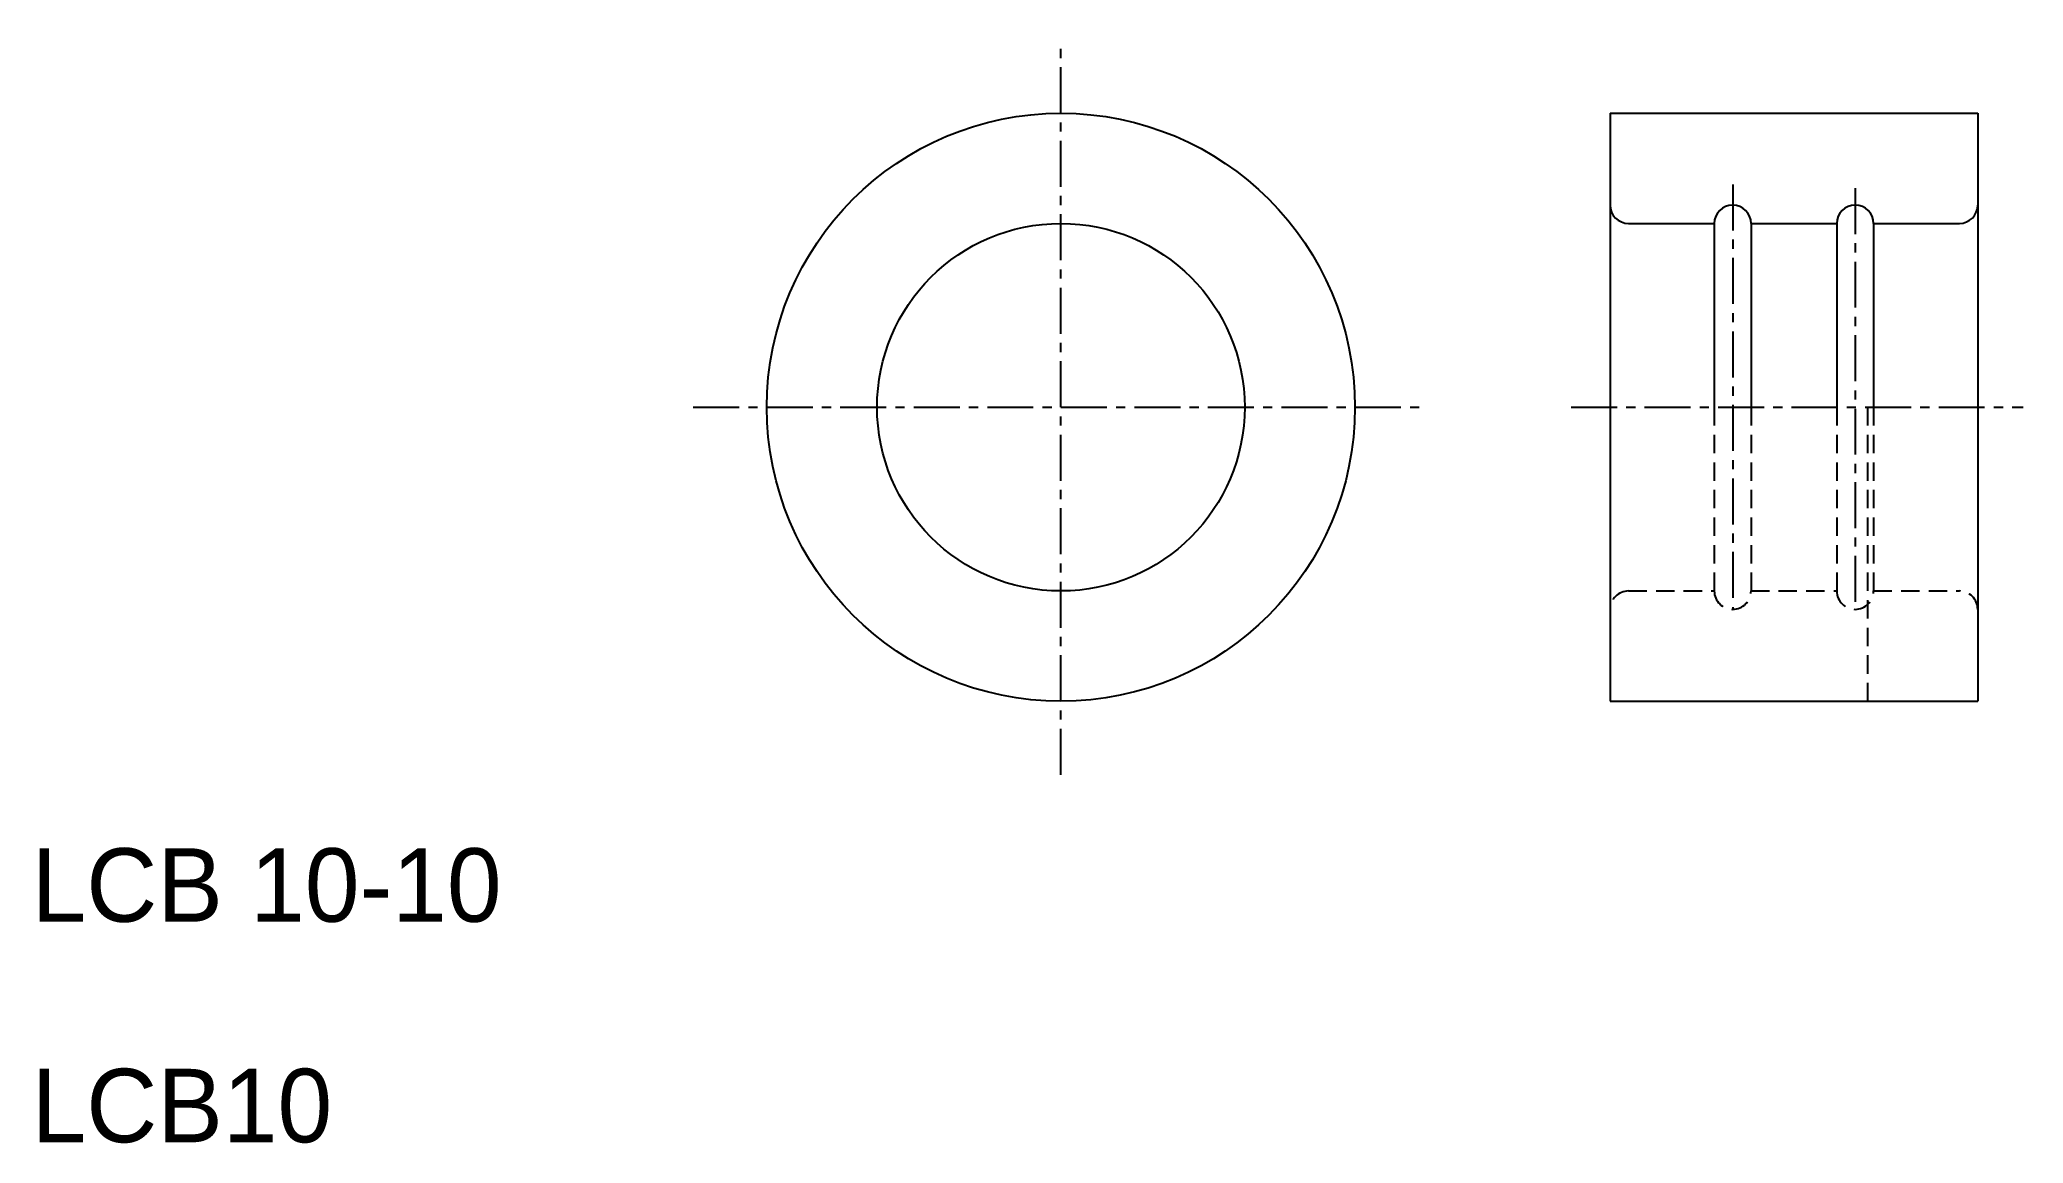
# Model space of a CAD drawing. Extents: x 10.2 to 64.2, y 10 to 40.
import ezdxf

# ---------------------------------------------------------------- set-up
doc = ezdxf.new("R2010")
doc.units = 0
doc.linetypes.add('CENTER', pattern=[2, 1.25, -0.25, 0.25, -0.25])
doc.linetypes.add('DASHED', pattern=[0.75, 0.5, -0.25])
doc.layers.get('0').update_dxf_attribs({"linetype": 'CONTINUOUS'})
doc.layers.add('CENTER', color=1, linetype='CENTER')

msp = doc.modelspace()

# ---------------------------------------------------------------- linework, layer by layer
at = {"color": 7, "linetype": 'CONTINUOUS'}
for p, q in [((52.942, 38), (52.942, 22)), ((52.942, 38), (62.942, 38)), ((62.942, 38), (62.942, 22)), ((53.442, 35), (55.775, 35)), ((55.775, 35), (55.775, 30)), ((56.775, 35), (56.775, 30)), ((56.775, 35), (59.108, 35)), ((59.108, 35), (59.108, 30)), ((60.108, 35), (60.108, 30)), ((60.108, 35), (62.442, 35)), ((52.942, 22), (62.942, 22)), ((55.442, 22), (55.442, 22)), ((57.942, 22), (57.942, 22))]:
    msp.add_line(p, q, dxfattribs=at)
at = {"color": 3, "linetype": 'DASHED'}
for p, q in [((55.775, 30), (55.775, 25)), ((56.775, 30), (56.775, 25)), ((59.108, 30), (59.108, 25)), ((59.942, 30), (59.942, 22)), ((60.108, 30), (60.108, 25)), ((53.442, 25), (55.775, 25)), ((56.775, 25), (59.108, 25)), ((60.108, 25), (62.442, 25))]:
    msp.add_line(p, q, dxfattribs=at)
at = {"color": 7, "linetype": 'CONTINUOUS'}
for radius in [8, 5]:
    msp.add_circle((38, 30), radius, dxfattribs=at)
for centre, start, end in [((53.442, 35.5), 180, 270), ((56.275, 35), 0, 180), ((59.608, 35), 0, 180), ((62.442, 35.5), 270, 0)]:
    msp.add_arc(centre, 0.5, start, end, dxfattribs=at)
at = {"color": 3, "linetype": 'DASHED'}
for centre, start, end in [((53.442, 24.5), 90, 180), ((56.275, 25), 180, 0), ((59.608, 25), 180, 0), ((62.442, 24.5), 0, 90)]:
    msp.add_arc(centre, 0.5, start, end, dxfattribs=at)
at = {"layer": 'CENTER', "color": 1, "linetype": 'CENTER'}
for p, q in [((38, 20), (38, 40)), ((56.275, 36.061), (56.275, 24.5)), ((59.608, 35.959), (59.608, 24.5)), ((28, 30), (48, 30)), ((51.88, 30), (64.182, 30))]:
    msp.add_line(p, q, dxfattribs=at)

# ---------------------------------------------------------------- texts
at = {"color": 7, "linetype": 'CONTINUOUS'}
for s, p in [('LCB 10-10', (10, 16)), ('LCB10', (10, 10))]:
    msp.add_text(s, height=2, dxfattribs=at).set_placement(p)

doc.saveas('drawing.dxf')
